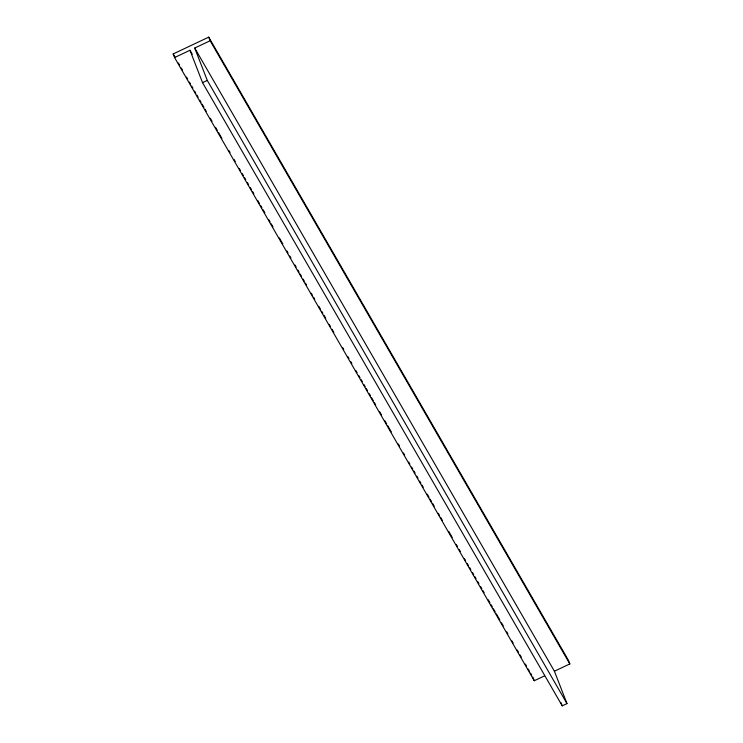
<?xml version="1.0" encoding="UTF-8"?>
<svg xmlns="http://www.w3.org/2000/svg" width="743" height="743" viewBox="0 0 743 743"><rect width="100%" height="100%" fill="white"/><g stroke="black" fill="none" stroke-linecap="round" stroke-linejoin="round"><path stroke-width="1.11" d="M544.535 675.879L534.263 680.737L174.559 57.555L173.165 53.951L208.737 37.15L568.441 660.332L569.835 663.936L554.417 671.217L194.722 48.035L210.139 40.754L569.835 663.936M174.559 57.555L189.976 50.273L192.298 54.295M202.542 82.668L207.288 80.43L566.983 703.612L562.237 705.85L202.542 82.668L189.976 50.273M173.165 53.951L174.902 56.97M178.385 62.997L179.546 65.013M181.283 68.031L182.444 70.037M186.502 77.077L187.663 79.083M189.409 82.102L190.57 84.108M191.731 86.123L192.892 88.129M194.629 91.148L195.79 93.154M196.951 95.169L198.112 97.175M199.848 100.194L201.009 102.2M202.17 104.215L203.916 107.224M205.068 109.24L206.229 111.246M210.297 118.286L212.034 121.304M215.516 127.332L217.253 130.35M218.414 132.356L221.897 138.384M228.863 150.448L230.024 152.454M234.082 159.494L235.243 161.5M239.302 168.54L240.463 170.556M242.199 173.565L243.36 175.58M244.521 177.586L245.682 179.602M247.428 182.611L248.58 184.626M250.326 187.635L251.487 189.651M252.648 191.657L253.809 193.672M257.867 200.703L259.604 203.721M260.765 205.727L261.926 207.743M263.087 209.749L264.833 212.767M268.892 219.798L270.053 221.813M271.214 223.819L272.95 226.838M279.331 237.899L282.814 243.927M286.872 250.958L288.033 252.973M289.779 255.991L290.94 257.997M294.999 265.037L296.16 267.043M297.897 270.062L299.058 272.068M300.218 274.083L301.379 276.09M303.116 279.108L304.277 281.114M305.438 283.129L306.599 285.136M311.243 293.179L312.404 295.185M313.565 297.2L314.726 299.206M318.784 306.246L320.521 309.255M321.682 311.271L322.843 313.277M324.004 315.292L325.75 318.301M329.223 324.338L330.384 326.344M332.13 329.363L333.867 332.381M342.569 347.455L343.73 349.461M347.789 356.501L348.95 358.507M350.696 361.525L351.857 363.541M355.916 370.571L357.077 372.587M358.813 375.596L359.974 377.611M361.135 379.617L362.296 381.633M364.033 384.642L365.194 386.657M366.355 388.663L367.516 390.679M369.262 393.688L370.423 395.703M371.574 397.709L373.32 400.728M374.481 402.734L375.642 404.749M379.701 411.78L381.438 414.798M384.92 420.826L386.666 423.844M387.827 425.85L391.301 431.887M398.267 443.952L399.428 445.958M403.486 452.998L404.647 455.004M408.706 462.044L409.867 464.05M411.613 467.068L412.774 469.074M413.935 471.09L415.086 473.096M416.832 476.114L417.993 478.12M419.73 481.139L420.891 483.145M422.052 485.16L423.213 487.167M427.271 494.206L429.017 497.216M430.178 499.231L431.339 501.237M432.5 503.252L434.237 506.262M438.296 513.302L439.457 515.308M440.618 517.323L442.354 520.341M448.744 531.394L452.218 537.421M456.286 544.461L457.447 546.467M459.183 549.486L460.344 551.501M464.403 558.532L465.564 560.547M467.31 563.556L468.461 565.572M469.622 567.578L470.783 569.593M472.529 572.602L473.69 574.618M474.851 576.624L476.012 578.639M477.749 581.648L478.91 583.664M480.647 586.673L481.808 588.688M482.969 590.694L484.13 592.71M488.188 599.74L489.934 602.759M491.095 604.765L492.256 606.78M493.417 608.786L495.154 611.805M496.315 613.811L499.798 619.848M501.534 622.857L503.271 625.875M506.754 631.903L507.915 633.918M511.973 640.958L513.134 642.964M517.202 650.004L518.363 652.01M520.1 655.029L521.261 657.035M525.32 664.075L526.481 666.081M528.227 669.099L529.387 671.105M530.539 673.121L531.7 675.127M554.417 671.217L566.983 703.612M560.984 702.609L562.237 705.85M532.861 677.142L534.263 680.737M208.737 37.15L210.139 40.754M194.722 48.035L207.288 80.43"/></g></svg>
